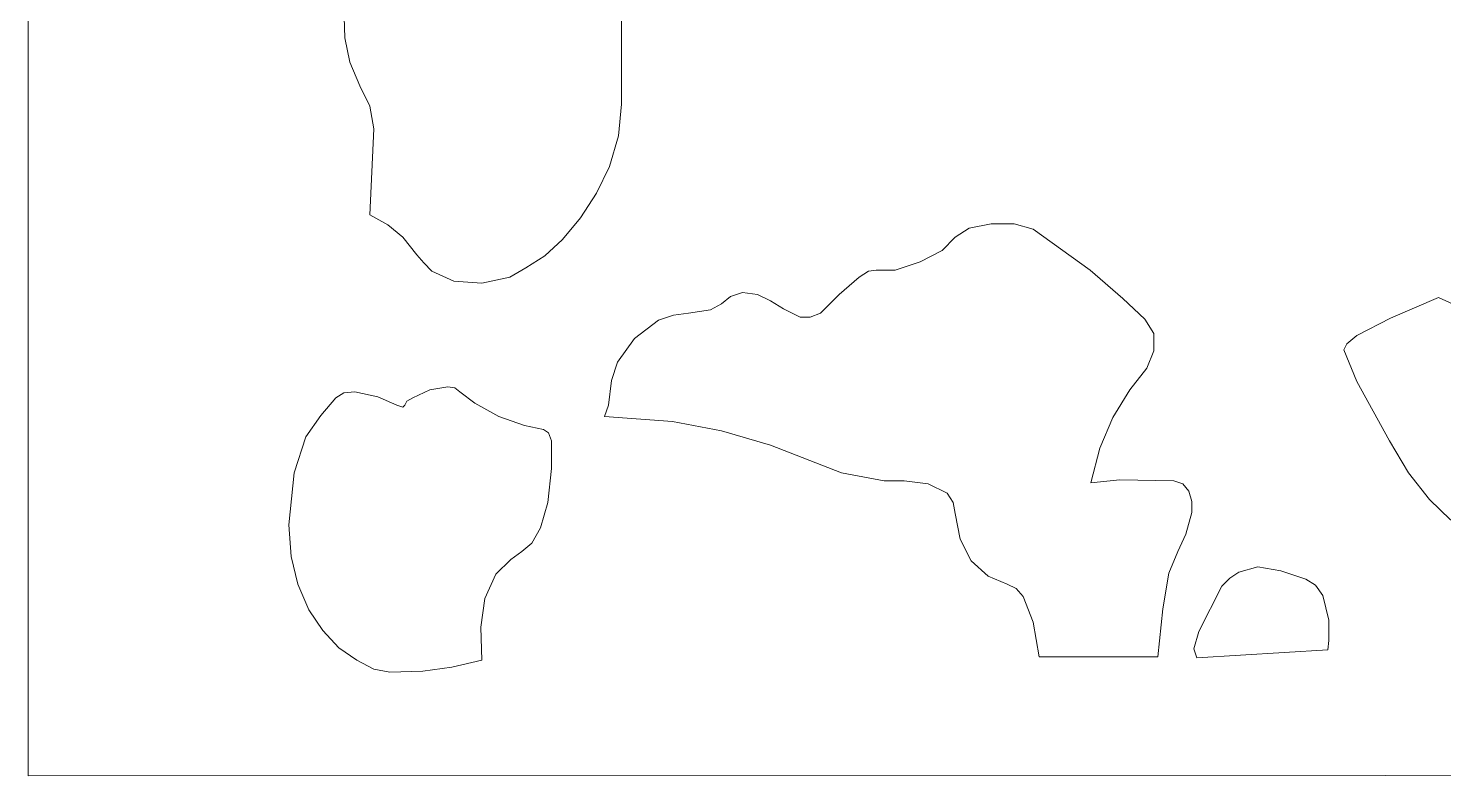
# Model space of a CAD drawing. Header units: centimetres. Extents: x 14.6 to 27.5, y -9.5 to 9.4.
# Drawn here: x 14.601 to 17.887, y -9.5 to -7.765 of the extents above; entities that cross this region are included whole.
import ezdxf

# ---------------------------------------------------------------- set-up
doc = ezdxf.new("R2010")
doc.units = ezdxf.units.CM
doc.header["$MEASUREMENT"] = 0
doc.layers.add('layer 1', color=7, linetype='Continuous')

msp = doc.modelspace()

# ---------------------------------------------------------------- linework, layer by layer
at = {"layer": 'layer 1', "color": 7, "lineweight": 9}
for points, knots in [([(20.90325, -9.49904), (20.90325, -9.49904), (14.60139, -9.50001), (14.60139, -9.50001), (14.60139, -9.50001), (14.60139, -9.50001), (14.60139, 9.40559), (14.60139, 9.40559), (14.60139, 9.40559), (14.60139, 9.40559), (20.90325, 9.40559), (20.90325, 9.40559), (20.90325, 9.40559), (20.90325, 9.40559), (20.90325, -9.49904), (20.90325, -9.49904)], [0, 0, 0, 0, 0.2, 0.2, 0.2, 0.2, 0.4, 0.4, 0.4, 0.4, 0.6, 0.6, 0.6, 0.6, 1, 1, 1, 1]), ([(15.39437, -8.19773), (15.39437, -8.19773), (15.43604, -8.22155), (15.43604, -8.22155), (15.43604, -8.22155), (15.43604, -8.22155), (15.4707, -8.25003), (15.4707, -8.25003), (15.4707, -8.25003), (15.4707, -8.25003), (15.50326, -8.29051), (15.50326, -8.29051), (15.50326, -8.29051), (15.50326, -8.29051), (15.51971, -8.30949), (15.51971, -8.30949), (15.51971, -8.30949), (15.51971, -8.30949), (15.53792, -8.32848), (15.53792, -8.32848), (15.53792, -8.32848), (15.53792, -8.32848), (15.58903, -8.3523), (15.58903, -8.3523), (15.58903, -8.3523), (15.58903, -8.3523), (15.65415, -8.35695), (15.65415, -8.35695), (15.65415, -8.35695), (15.65415, -8.35695), (15.71892, -8.34262), (15.71892, -8.34262), (15.71892, -8.34262), (15.71892, -8.34262), (15.75603, -8.32131), (15.75603, -8.32131), (15.75603, -8.32131), (15.75603, -8.32131), (15.80014, -8.29284), (15.80014, -8.29284), (15.80014, -8.29284), (15.80014, -8.29284), (15.84181, -8.25487), (15.84181, -8.25487), (15.84181, -8.25487), (15.84181, -8.25487), (15.88347, -8.20489), (15.88347, -8.20489), (15.88347, -8.20489), (15.88347, -8.20489), (15.92058, -8.14775), (15.92058, -8.14775), (15.92058, -8.14775), (15.92058, -8.14775), (15.95069, -8.08596), (15.95069, -8.08596), (15.95069, -8.08596), (15.95069, -8.08596), (15.97169, -8.01468), (15.97169, -8.01468), (15.97169, -8.01468), (15.97169, -8.01468), (15.9787, -7.94107), (15.9787, -7.94107), (15.9787, -7.94107), (15.9787, -7.94107), (15.9787, -7.61545), (15.9787, -7.61545), (15.9787, -7.61545), (15.9787, -7.61545), (15.96924, -7.54184), (15.96924, -7.54184), (15.96924, -7.54184), (15.96924, -7.54184), (15.94369, -7.46823), (15.94369, -7.46823), (15.94369, -7.46823), (15.94369, -7.46823), (15.92058, -7.43976), (15.92058, -7.43976), (15.92058, -7.43976), (15.92058, -7.43976), (15.89747, -7.41826), (15.89747, -7.41826), (15.89747, -7.41826), (15.89747, -7.41826), (15.86981, -7.41361), (15.86981, -7.41361), (15.86981, -7.41361), (15.86981, -7.41361), (15.83725, -7.42543), (15.83725, -7.42543), (15.83725, -7.42543), (15.83725, -7.42543), (15.76058, -7.47056), (15.76058, -7.47056), (15.76058, -7.47056), (15.76058, -7.47056), (15.68181, -7.49903), (15.68181, -7.49903), (15.68181, -7.49903), (15.68181, -7.49903), (15.60759, -7.50388), (15.60759, -7.50388), (15.60759, -7.50388), (15.60759, -7.50388), (15.57748, -7.49671), (15.57748, -7.49671), (15.57748, -7.49671), (15.57748, -7.49671), (15.55437, -7.48005), (15.55437, -7.48005), (15.55437, -7.48005), (15.55437, -7.48005), (15.52636, -7.46107), (15.52636, -7.46107), (15.52636, -7.46107), (15.52636, -7.46107), (15.49415, -7.44673), (15.49415, -7.44673), (15.49415, -7.44673), (15.49415, -7.44673), (15.41993, -7.43976), (15.41993, -7.43976), (15.41993, -7.43976), (15.41993, -7.43976), (15.38492, -7.44441), (15.38492, -7.44441), (15.38492, -7.44441), (15.38492, -7.44441), (15.35726, -7.45622), (15.35726, -7.45622), (15.35726, -7.45622), (15.35726, -7.45622), (15.33416, -7.47288), (15.33416, -7.47288), (15.33416, -7.47288), (15.33416, -7.47288), (15.32715, -7.49671), (15.32715, -7.49671), (15.32715, -7.49671), (15.32715, -7.49671), (15.33626, -7.78669), (15.33626, -7.78669), (15.33626, -7.78669), (15.33626, -7.78669), (15.34781, -7.84363), (15.34781, -7.84363), (15.34781, -7.84363), (15.34781, -7.84363), (15.37127, -7.89826), (15.37127, -7.89826), (15.37127, -7.89826), (15.37127, -7.89826), (15.39437, -7.94591), (15.39437, -7.94591), (15.39437, -7.94591), (15.39437, -7.94591), (15.40348, -7.99821), (15.40348, -7.99821), (15.40348, -7.99821), (15.40348, -7.99821), (15.39437, -8.19773), (15.39437, -8.19773)], [0, 0, 0, 0, 0.0238095, 0.0238095, 0.0238095, 0.0238095, 0.047619, 0.047619, 0.047619, 0.047619, 0.0714286, 0.0714286, 0.0714286, 0.0714286, 0.0952381, 0.0952381, 0.0952381, 0.0952381, 0.1190476, 0.1190476, 0.1190476, 0.1190476, 0.1428571, 0.1428571, 0.1428571, 0.1428571, 0.1666667, 0.1666667, 0.1666667, 0.1666667, 0.1904762, 0.1904762, 0.1904762, 0.1904762, 0.2142857, 0.2142857, 0.2142857, 0.2142857, 0.2380952, 0.2380952, 0.2380952, 0.2380952, 0.2619048, 0.2619048, 0.2619048, 0.2619048, 0.2857143, 0.2857143, 0.2857143, 0.2857143, 0.3095238, 0.3095238, 0.3095238, 0.3095238, 0.3333333, 0.3333333, 0.3333333, 0.3333333, 0.3571429, 0.3571429, 0.3571429, 0.3571429, 0.3809524, 0.3809524, 0.3809524, 0.3809524, 0.4047619, 0.4047619, 0.4047619, 0.4047619, 0.4285714, 0.4285714, 0.4285714, 0.4285714, 0.452381, 0.452381, 0.452381, 0.452381, 0.4761905, 0.4761905, 0.4761905, 0.4761905, 0.5, 0.5, 0.5, 0.5, 0.5238095, 0.5238095, 0.5238095, 0.5238095, 0.547619, 0.547619, 0.547619, 0.547619, 0.5714286, 0.5714286, 0.5714286, 0.5714286, 0.5952381, 0.5952381, 0.5952381, 0.5952381, 0.6190476, 0.6190476, 0.6190476, 0.6190476, 0.6428571, 0.6428571, 0.6428571, 0.6428571, 0.6666667, 0.6666667, 0.6666667, 0.6666667, 0.6904762, 0.6904762, 0.6904762, 0.6904762, 0.7142857, 0.7142857, 0.7142857, 0.7142857, 0.7380952, 0.7380952, 0.7380952, 0.7380952, 0.7619048, 0.7619048, 0.7619048, 0.7619048, 0.7857143, 0.7857143, 0.7857143, 0.7857143, 0.8095238, 0.8095238, 0.8095238, 0.8095238, 0.8333333, 0.8333333, 0.8333333, 0.8333333, 0.8571429, 0.8571429, 0.8571429, 0.8571429, 0.8809524, 0.8809524, 0.8809524, 0.8809524, 0.9047619, 0.9047619, 0.9047619, 0.9047619, 0.9285714, 0.9285714, 0.9285714, 0.9285714, 0.952381, 0.952381, 0.952381, 0.952381, 1, 1, 1, 1]), ([(15.93913, -8.66591), (15.93913, -8.66591), (16.09703, -8.67773), (16.09703, -8.67773), (16.09703, -8.67773), (16.09703, -8.67773), (16.21046, -8.69923), (16.21046, -8.69923), (16.21046, -8.69923), (16.21046, -8.69923), (16.32425, -8.73235), (16.32425, -8.73235), (16.32425, -8.73235), (16.32425, -8.73235), (16.4888, -8.79666), (16.4888, -8.79666), (16.4888, -8.79666), (16.4888, -8.79666), (16.58823, -8.81565), (16.58823, -8.81565), (16.58823, -8.81565), (16.58823, -8.81565), (16.63479, -8.81565), (16.63479, -8.81565), (16.63479, -8.81565), (16.63479, -8.81565), (16.69046, -8.82281), (16.69046, -8.82281), (16.69046, -8.82281), (16.69046, -8.82281), (16.73457, -8.84412), (16.73457, -8.84412), (16.73457, -8.84412), (16.73457, -8.84412), (16.74822, -8.86543), (16.74822, -8.86543), (16.74822, -8.86543), (16.74822, -8.86543), (16.75312, -8.89158), (16.75312, -8.89158), (16.75312, -8.89158), (16.75312, -8.89158), (16.76468, -8.95105), (16.76468, -8.95105), (16.76468, -8.95105), (16.76468, -8.95105), (16.79023, -9.00102), (16.79023, -9.00102), (16.79023, -9.00102), (16.79023, -9.00102), (16.82945, -9.03666), (16.82945, -9.03666), (16.82945, -9.03666), (16.82945, -9.03666), (16.87356, -9.05565), (16.87356, -9.05565), (16.87356, -9.05565), (16.87356, -9.05565), (16.89457, -9.06514), (16.89457, -9.06514), (16.89457, -9.06514), (16.89457, -9.06514), (16.91067, -9.08412), (16.91067, -9.08412), (16.91067, -9.08412), (16.91067, -9.08412), (16.93378, -9.14359), (16.93378, -9.14359), (16.93378, -9.14359), (16.93378, -9.14359), (16.94778, -9.22436), (16.94778, -9.22436), (16.94778, -9.22436), (16.94778, -9.22436), (17.22366, -9.22436), (17.22366, -9.22436), (17.22366, -9.22436), (17.22366, -9.22436), (17.23522, -9.1126), (17.23522, -9.1126), (17.23522, -9.1126), (17.23522, -9.1126), (17.24922, -9.0295), (17.24922, -9.0295), (17.24922, -9.0295), (17.24922, -9.0295), (17.27023, -8.97952), (17.27023, -8.97952), (17.27023, -8.97952), (17.27023, -8.97952), (17.28843, -8.93923), (17.28843, -8.93923), (17.28843, -8.93923), (17.28843, -8.93923), (17.30244, -8.88925), (17.30244, -8.88925), (17.30244, -8.88925), (17.30244, -8.88925), (17.30244, -8.8631), (17.30244, -8.8631), (17.30244, -8.8631), (17.30244, -8.8631), (17.29543, -8.83928), (17.29543, -8.83928), (17.29543, -8.83928), (17.29543, -8.83928), (17.28178, -8.82281), (17.28178, -8.82281), (17.28178, -8.82281), (17.28178, -8.82281), (17.26077, -8.81565), (17.26077, -8.81565), (17.26077, -8.81565), (17.26077, -8.81565), (17.13544, -8.81332), (17.13544, -8.81332), (17.13544, -8.81332), (17.13544, -8.81332), (17.06822, -8.82029), (17.06822, -8.82029), (17.06822, -8.82029), (17.06822, -8.82029), (17.08922, -8.73952), (17.08922, -8.73952), (17.08922, -8.73952), (17.08922, -8.73952), (17.11933, -8.66824), (17.11933, -8.66824), (17.11933, -8.66824), (17.11933, -8.66824), (17.15889, -8.60412), (17.15889, -8.60412), (17.15889, -8.60412), (17.15889, -8.60412), (17.1981, -8.55414), (17.1981, -8.55414), (17.1981, -8.55414), (17.1981, -8.55414), (17.21456, -8.51385), (17.21456, -8.51385), (17.21456, -8.51385), (17.21456, -8.51385), (17.21456, -8.47337), (17.21456, -8.47337), (17.21456, -8.47337), (17.21456, -8.47337), (17.19355, -8.44005), (17.19355, -8.44005), (17.19355, -8.44005), (17.19355, -8.44005), (17.14244, -8.39259), (17.14244, -8.39259), (17.14244, -8.39259), (17.14244, -8.39259), (17.06612, -8.32615), (17.06612, -8.32615), (17.06612, -8.32615), (17.06612, -8.32615), (16.93378, -8.23104), (16.93378, -8.23104), (16.93378, -8.23104), (16.93378, -8.23104), (16.88966, -8.21923), (16.88966, -8.21923), (16.88966, -8.21923), (16.88966, -8.21923), (16.83645, -8.21923), (16.83645, -8.21923), (16.83645, -8.21923), (16.83645, -8.21923), (16.78533, -8.22872), (16.78533, -8.22872), (16.78533, -8.22872), (16.78533, -8.22872), (16.75312, -8.25003), (16.75312, -8.25003), (16.75312, -8.25003), (16.75312, -8.25003), (16.72301, -8.28083), (16.72301, -8.28083), (16.72301, -8.28083), (16.72301, -8.28083), (16.6719, -8.30698), (16.6719, -8.30698), (16.6719, -8.30698), (16.6719, -8.30698), (16.61378, -8.32615), (16.61378, -8.32615), (16.61378, -8.32615), (16.61378, -8.32615), (16.57002, -8.32615), (16.57002, -8.32615), (16.57002, -8.32615), (16.57002, -8.32615), (16.55146, -8.32848), (16.55146, -8.32848), (16.55146, -8.32848), (16.55146, -8.32848), (16.53046, -8.34262), (16.53046, -8.34262), (16.53046, -8.34262), (16.53046, -8.34262), (16.48389, -8.3831), (16.48389, -8.3831), (16.48389, -8.3831), (16.48389, -8.3831), (16.44013, -8.42591), (16.44013, -8.42591), (16.44013, -8.42591), (16.44013, -8.42591), (16.41667, -8.4354), (16.41667, -8.4354), (16.41667, -8.4354), (16.41667, -8.4354), (16.39357, -8.4354), (16.39357, -8.4354), (16.39357, -8.4354), (16.39357, -8.4354), (16.35436, -8.41642), (16.35436, -8.41642), (16.35436, -8.41642), (16.35436, -8.41642), (16.32425, -8.39744), (16.32425, -8.39744), (16.32425, -8.39744), (16.32425, -8.39744), (16.29379, -8.3831), (16.29379, -8.3831), (16.29379, -8.3831), (16.29379, -8.3831), (16.25913, -8.37826), (16.25913, -8.37826), (16.25913, -8.37826), (16.25913, -8.37826), (16.23147, -8.38795), (16.23147, -8.38795), (16.23147, -8.38795), (16.23147, -8.38795), (16.21046, -8.40441), (16.21046, -8.40441), (16.21046, -8.40441), (16.21046, -8.40441), (16.18491, -8.41874), (16.18491, -8.41874), (16.18491, -8.41874), (16.18491, -8.41874), (16.13379, -8.42591), (16.13379, -8.42591), (16.13379, -8.42591), (16.13379, -8.42591), (16.09913, -8.43056), (16.09913, -8.43056), (16.09913, -8.43056), (16.09913, -8.43056), (16.06447, -8.44257), (16.06447, -8.44257), (16.06447, -8.44257), (16.06447, -8.44257), (16.0088, -8.48538), (16.0088, -8.48538), (16.0088, -8.48538), (16.0088, -8.48538), (15.96924, -8.54), (15.96924, -8.54), (15.96924, -8.54), (15.96924, -8.54), (15.95559, -8.58281), (15.95559, -8.58281), (15.95559, -8.58281), (15.95559, -8.58281), (15.94859, -8.63976), (15.94859, -8.63976), (15.94859, -8.63976), (15.94859, -8.63976), (15.93913, -8.66591), (15.93913, -8.66591)], [0, 0, 0, 0, 0.0142857, 0.0142857, 0.0142857, 0.0142857, 0.0285714, 0.0285714, 0.0285714, 0.0285714, 0.0428571, 0.0428571, 0.0428571, 0.0428571, 0.0571429, 0.0571429, 0.0571429, 0.0571429, 0.0714286, 0.0714286, 0.0714286, 0.0714286, 0.0857143, 0.0857143, 0.0857143, 0.0857143, 0.1, 0.1, 0.1, 0.1, 0.1142857, 0.1142857, 0.1142857, 0.1142857, 0.1285714, 0.1285714, 0.1285714, 0.1285714, 0.1428571, 0.1428571, 0.1428571, 0.1428571, 0.1571429, 0.1571429, 0.1571429, 0.1571429, 0.1714286, 0.1714286, 0.1714286, 0.1714286, 0.1857143, 0.1857143, 0.1857143, 0.1857143, 0.2, 0.2, 0.2, 0.2, 0.2142857, 0.2142857, 0.2142857, 0.2142857, 0.2285714, 0.2285714, 0.2285714, 0.2285714, 0.2428571, 0.2428571, 0.2428571, 0.2428571, 0.2571429, 0.2571429, 0.2571429, 0.2571429, 0.2714286, 0.2714286, 0.2714286, 0.2714286, 0.2857143, 0.2857143, 0.2857143, 0.2857143, 0.3, 0.3, 0.3, 0.3, 0.3142857, 0.3142857, 0.3142857, 0.3142857, 0.3285714, 0.3285714, 0.3285714, 0.3285714, 0.3428571, 0.3428571, 0.3428571, 0.3428571, 0.3571429, 0.3571429, 0.3571429, 0.3571429, 0.3714286, 0.3714286, 0.3714286, 0.3714286, 0.3857143, 0.3857143, 0.3857143, 0.3857143, 0.4, 0.4, 0.4, 0.4, 0.4142857, 0.4142857, 0.4142857, 0.4142857, 0.4285714, 0.4285714, 0.4285714, 0.4285714, 0.4428571, 0.4428571, 0.4428571, 0.4428571, 0.4571429, 0.4571429, 0.4571429, 0.4571429, 0.4714286, 0.4714286, 0.4714286, 0.4714286, 0.4857143, 0.4857143, 0.4857143, 0.4857143, 0.5, 0.5, 0.5, 0.5, 0.5142857, 0.5142857, 0.5142857, 0.5142857, 0.5285714, 0.5285714, 0.5285714, 0.5285714, 0.5428571, 0.5428571, 0.5428571, 0.5428571, 0.5571429, 0.5571429, 0.5571429, 0.5571429, 0.5714286, 0.5714286, 0.5714286, 0.5714286, 0.5857143, 0.5857143, 0.5857143, 0.5857143, 0.6, 0.6, 0.6, 0.6, 0.6142857, 0.6142857, 0.6142857, 0.6142857, 0.6285714, 0.6285714, 0.6285714, 0.6285714, 0.6428571, 0.6428571, 0.6428571, 0.6428571, 0.6571429, 0.6571429, 0.6571429, 0.6571429, 0.6714286, 0.6714286, 0.6714286, 0.6714286, 0.6857143, 0.6857143, 0.6857143, 0.6857143, 0.7, 0.7, 0.7, 0.7, 0.7142857, 0.7142857, 0.7142857, 0.7142857, 0.7285714, 0.7285714, 0.7285714, 0.7285714, 0.7428571, 0.7428571, 0.7428571, 0.7428571, 0.7571429, 0.7571429, 0.7571429, 0.7571429, 0.7714286, 0.7714286, 0.7714286, 0.7714286, 0.7857143, 0.7857143, 0.7857143, 0.7857143, 0.8, 0.8, 0.8, 0.8, 0.8142857, 0.8142857, 0.8142857, 0.8142857, 0.8285714, 0.8285714, 0.8285714, 0.8285714, 0.8428571, 0.8428571, 0.8428571, 0.8428571, 0.8571429, 0.8571429, 0.8571429, 0.8571429, 0.8714286, 0.8714286, 0.8714286, 0.8714286, 0.8857143, 0.8857143, 0.8857143, 0.8857143, 0.9, 0.9, 0.9, 0.9, 0.9142857, 0.9142857, 0.9142857, 0.9142857, 0.9285714, 0.9285714, 0.9285714, 0.9285714, 0.9428571, 0.9428571, 0.9428571, 0.9428571, 0.9571429, 0.9571429, 0.9571429, 0.9571429, 0.9714286, 0.9714286, 0.9714286, 0.9714286, 1, 1, 1, 1]), ([(17.65499, -8.51134), (17.65499, -8.51134), (17.6851, -8.58514), (17.6851, -8.58514), (17.6851, -8.58514), (17.6851, -8.58514), (17.76142, -8.72286), (17.76142, -8.72286), (17.76142, -8.72286), (17.76142, -8.72286), (17.80553, -8.79666), (17.80553, -8.79666), (17.80553, -8.79666), (17.80553, -8.79666), (17.8542, -8.85845), (17.8542, -8.85845), (17.8542, -8.85845), (17.8542, -8.85845), (17.90286, -8.90591), (17.90286, -8.90591), (17.90286, -8.90591), (17.90286, -8.90591), (17.94698, -8.92722), (17.94698, -8.92722), (17.94698, -8.92722), (17.94698, -8.92722), (18.06286, -8.94155), (18.06286, -8.94155), (18.06286, -8.94155), (18.06286, -8.94155), (18.13953, -8.9464), (18.13953, -8.9464), (18.13953, -8.9464), (18.13953, -8.9464), (18.22076, -8.93923), (18.22076, -8.93923), (18.22076, -8.93923), (18.22076, -8.93923), (18.30198, -8.92257), (18.30198, -8.92257), (18.30198, -8.92257), (18.30198, -8.92257), (18.37585, -8.8941), (18.37585, -8.8941), (18.37585, -8.8941), (18.37585, -8.8941), (18.44552, -8.84644), (18.44552, -8.84644), (18.44552, -8.84644), (18.44552, -8.84644), (18.47353, -8.81332), (18.47353, -8.81332), (18.47353, -8.81332), (18.47353, -8.81332), (18.49664, -8.77284), (18.49664, -8.77284), (18.49664, -8.77284), (18.49664, -8.77284), (18.5313, -8.69206), (18.5313, -8.69206), (18.5313, -8.69206), (18.5313, -8.69206), (18.54985, -8.61129), (18.54985, -8.61129), (18.54985, -8.61129), (18.54985, -8.61129), (18.5544, -8.53749), (18.5544, -8.53749), (18.5544, -8.53749), (18.5544, -8.53749), (18.54285, -8.47104), (18.54285, -8.47104), (18.54285, -8.47104), (18.54285, -8.47104), (18.51974, -8.42359), (18.51974, -8.42359), (18.51974, -8.42359), (18.51974, -8.42359), (18.50364, -8.40441), (18.50364, -8.40441), (18.50364, -8.40441), (18.50364, -8.40441), (18.48263, -8.39259), (18.48263, -8.39259), (18.48263, -8.39259), (18.48263, -8.39259), (18.43852, -8.3831), (18.43852, -8.3831), (18.43852, -8.3831), (18.43852, -8.3831), (18.38285, -8.40209), (18.38285, -8.40209), (18.38285, -8.40209), (18.38285, -8.40209), (18.24631, -8.48054), (18.24631, -8.48054), (18.24631, -8.48054), (18.24631, -8.48054), (18.21831, -8.4877), (18.21831, -8.4877), (18.21831, -8.4877), (18.21831, -8.4877), (18.18575, -8.47337), (18.18575, -8.47337), (18.18575, -8.47337), (18.18575, -8.47337), (18.11853, -8.43773), (18.11853, -8.43773), (18.11853, -8.43773), (18.11853, -8.43773), (18.09542, -8.43308), (18.09542, -8.43308), (18.09542, -8.43308), (18.09542, -8.43308), (18.08632, -8.43773), (18.08632, -8.43773), (18.08632, -8.43773), (18.08632, -8.43773), (18.07931, -8.44974), (18.07931, -8.44974), (18.07931, -8.44974), (18.07931, -8.44974), (18.06531, -8.45671), (18.06531, -8.45671), (18.06531, -8.45671), (18.06531, -8.45671), (18.03975, -8.45439), (18.03975, -8.45439), (18.03975, -8.45439), (18.03975, -8.45439), (17.97043, -8.43308), (17.97043, -8.43308), (17.97043, -8.43308), (17.97043, -8.43308), (17.8752, -8.39027), (17.8752, -8.39027), (17.8752, -8.39027), (17.8752, -8.39027), (17.76387, -8.43773), (17.76387, -8.43773), (17.76387, -8.43773), (17.76387, -8.43773), (17.6851, -8.47821), (17.6851, -8.47821), (17.6851, -8.47821), (17.6851, -8.47821), (17.66199, -8.49719), (17.66199, -8.49719), (17.66199, -8.49719), (17.66199, -8.49719), (17.65499, -8.51134), (17.65499, -8.51134)], [0, 0, 0, 0, 0.025641, 0.025641, 0.025641, 0.025641, 0.0512821, 0.0512821, 0.0512821, 0.0512821, 0.0769231, 0.0769231, 0.0769231, 0.0769231, 0.1025641, 0.1025641, 0.1025641, 0.1025641, 0.1282051, 0.1282051, 0.1282051, 0.1282051, 0.1538462, 0.1538462, 0.1538462, 0.1538462, 0.1794872, 0.1794872, 0.1794872, 0.1794872, 0.2051282, 0.2051282, 0.2051282, 0.2051282, 0.2307692, 0.2307692, 0.2307692, 0.2307692, 0.2564103, 0.2564103, 0.2564103, 0.2564103, 0.2820513, 0.2820513, 0.2820513, 0.2820513, 0.3076923, 0.3076923, 0.3076923, 0.3076923, 0.3333333, 0.3333333, 0.3333333, 0.3333333, 0.3589744, 0.3589744, 0.3589744, 0.3589744, 0.3846154, 0.3846154, 0.3846154, 0.3846154, 0.4102564, 0.4102564, 0.4102564, 0.4102564, 0.4358974, 0.4358974, 0.4358974, 0.4358974, 0.4615385, 0.4615385, 0.4615385, 0.4615385, 0.4871795, 0.4871795, 0.4871795, 0.4871795, 0.5128205, 0.5128205, 0.5128205, 0.5128205, 0.5384615, 0.5384615, 0.5384615, 0.5384615, 0.5641026, 0.5641026, 0.5641026, 0.5641026, 0.5897436, 0.5897436, 0.5897436, 0.5897436, 0.6153846, 0.6153846, 0.6153846, 0.6153846, 0.6410256, 0.6410256, 0.6410256, 0.6410256, 0.6666667, 0.6666667, 0.6666667, 0.6666667, 0.6923077, 0.6923077, 0.6923077, 0.6923077, 0.7179487, 0.7179487, 0.7179487, 0.7179487, 0.7435897, 0.7435897, 0.7435897, 0.7435897, 0.7692308, 0.7692308, 0.7692308, 0.7692308, 0.7948718, 0.7948718, 0.7948718, 0.7948718, 0.8205128, 0.8205128, 0.8205128, 0.8205128, 0.8461538, 0.8461538, 0.8461538, 0.8461538, 0.8717949, 0.8717949, 0.8717949, 0.8717949, 0.8974359, 0.8974359, 0.8974359, 0.8974359, 0.9230769, 0.9230769, 0.9230769, 0.9230769, 0.9487179, 0.9487179, 0.9487179, 0.9487179, 1, 1, 1, 1]), ([(15.65415, -9.23153), (15.65415, -9.23153), (15.6517, -9.1554), (15.6517, -9.1554), (15.6517, -9.1554), (15.6517, -9.1554), (15.6608, -9.08896), (15.6608, -9.08896), (15.6608, -9.08896), (15.6608, -9.08896), (15.68636, -9.03182), (15.68636, -9.03182), (15.68636, -9.03182), (15.68636, -9.03182), (15.72137, -8.9985), (15.72137, -8.9985), (15.72137, -8.9985), (15.72137, -8.9985), (15.74693, -8.97952), (15.74693, -8.97952), (15.74693, -8.97952), (15.74693, -8.97952), (15.77003, -8.96054), (15.77003, -8.96054), (15.77003, -8.96054), (15.77003, -8.96054), (15.79069, -8.9249), (15.79069, -8.9249), (15.79069, -8.9249), (15.79069, -8.9249), (15.80715, -8.86543), (15.80715, -8.86543), (15.80715, -8.86543), (15.80715, -8.86543), (15.81625, -8.78717), (15.81625, -8.78717), (15.81625, -8.78717), (15.81625, -8.78717), (15.81625, -8.72286), (15.81625, -8.72286), (15.81625, -8.72286), (15.81625, -8.72286), (15.80925, -8.70388), (15.80925, -8.70388), (15.80925, -8.70388), (15.80925, -8.70388), (15.79769, -8.69671), (15.79769, -8.69671), (15.79769, -8.69671), (15.79769, -8.69671), (15.75358, -8.68722), (15.75358, -8.68722), (15.75358, -8.68722), (15.75358, -8.68722), (15.69336, -8.66591), (15.69336, -8.66591), (15.69336, -8.66591), (15.69336, -8.66591), (15.6377, -8.63492), (15.6377, -8.63492), (15.6377, -8.63492), (15.6377, -8.63492), (15.60304, -8.60877), (15.60304, -8.60877), (15.60304, -8.60877), (15.60304, -8.60877), (15.59148, -8.59928), (15.59148, -8.59928), (15.59148, -8.59928), (15.59148, -8.59928), (15.57503, -8.59695), (15.57503, -8.59695), (15.57503, -8.59695), (15.57503, -8.59695), (15.53336, -8.60412), (15.53336, -8.60412), (15.53336, -8.60412), (15.53336, -8.60412), (15.49415, -8.6231), (15.49415, -8.6231), (15.49415, -8.6231), (15.49415, -8.6231), (15.48015, -8.63027), (15.48015, -8.63027), (15.48015, -8.63027), (15.48015, -8.63027), (15.4756, -8.63976), (15.4756, -8.63976), (15.4756, -8.63976), (15.4756, -8.63976), (15.4707, -8.64441), (15.4707, -8.64441), (15.4707, -8.64441), (15.4707, -8.64441), (15.45704, -8.63976), (15.45704, -8.63976), (15.45704, -8.63976), (15.45704, -8.63976), (15.41293, -8.62078), (15.41293, -8.62078), (15.41293, -8.62078), (15.41293, -8.62078), (15.35971, -8.60877), (15.35971, -8.60877), (15.35971, -8.60877), (15.35971, -8.60877), (15.33416, -8.61129), (15.33416, -8.61129), (15.33416, -8.61129), (15.33416, -8.61129), (15.3156, -8.6231), (15.3156, -8.6231), (15.3156, -8.6231), (15.3156, -8.6231), (15.28059, -8.66359), (15.28059, -8.66359), (15.28059, -8.66359), (15.28059, -8.66359), (15.24593, -8.71337), (15.24593, -8.71337), (15.24593, -8.71337), (15.24593, -8.71337), (15.21827, -8.79666), (15.21827, -8.79666), (15.21827, -8.79666), (15.21827, -8.79666), (15.20637, -8.91773), (15.20637, -8.91773), (15.20637, -8.91773), (15.20637, -8.91773), (15.21127, -8.99153), (15.21127, -8.99153), (15.21127, -8.99153), (15.21127, -8.99153), (15.22737, -9.05565), (15.22737, -9.05565), (15.22737, -9.05565), (15.22737, -9.05565), (15.25293, -9.11511), (15.25293, -9.11511), (15.25293, -9.11511), (15.25293, -9.11511), (15.28549, -9.16257), (15.28549, -9.16257), (15.28549, -9.16257), (15.28549, -9.16257), (15.3226, -9.20286), (15.3226, -9.20286), (15.3226, -9.20286), (15.3226, -9.20286), (15.36427, -9.23153), (15.36427, -9.23153), (15.36427, -9.23153), (15.36427, -9.23153), (15.40348, -9.25284), (15.40348, -9.25284), (15.40348, -9.25284), (15.40348, -9.25284), (15.44059, -9.26), (15.44059, -9.26), (15.44059, -9.26), (15.44059, -9.26), (15.51726, -9.25768), (15.51726, -9.25768), (15.51726, -9.25768), (15.51726, -9.25768), (15.58448, -9.24819), (15.58448, -9.24819), (15.58448, -9.24819), (15.58448, -9.24819), (15.65415, -9.23153), (15.65415, -9.23153)], [0, 0, 0, 0, 0.0227273, 0.0227273, 0.0227273, 0.0227273, 0.0454545, 0.0454545, 0.0454545, 0.0454545, 0.0681818, 0.0681818, 0.0681818, 0.0681818, 0.0909091, 0.0909091, 0.0909091, 0.0909091, 0.1136364, 0.1136364, 0.1136364, 0.1136364, 0.1363636, 0.1363636, 0.1363636, 0.1363636, 0.1590909, 0.1590909, 0.1590909, 0.1590909, 0.1818182, 0.1818182, 0.1818182, 0.1818182, 0.2045455, 0.2045455, 0.2045455, 0.2045455, 0.2272727, 0.2272727, 0.2272727, 0.2272727, 0.25, 0.25, 0.25, 0.25, 0.2727273, 0.2727273, 0.2727273, 0.2727273, 0.2954545, 0.2954545, 0.2954545, 0.2954545, 0.3181818, 0.3181818, 0.3181818, 0.3181818, 0.3409091, 0.3409091, 0.3409091, 0.3409091, 0.3636364, 0.3636364, 0.3636364, 0.3636364, 0.3863636, 0.3863636, 0.3863636, 0.3863636, 0.4090909, 0.4090909, 0.4090909, 0.4090909, 0.4318182, 0.4318182, 0.4318182, 0.4318182, 0.4545455, 0.4545455, 0.4545455, 0.4545455, 0.4772727, 0.4772727, 0.4772727, 0.4772727, 0.5, 0.5, 0.5, 0.5, 0.5227273, 0.5227273, 0.5227273, 0.5227273, 0.5454545, 0.5454545, 0.5454545, 0.5454545, 0.5681818, 0.5681818, 0.5681818, 0.5681818, 0.5909091, 0.5909091, 0.5909091, 0.5909091, 0.6136364, 0.6136364, 0.6136364, 0.6136364, 0.6363636, 0.6363636, 0.6363636, 0.6363636, 0.6590909, 0.6590909, 0.6590909, 0.6590909, 0.6818182, 0.6818182, 0.6818182, 0.6818182, 0.7045455, 0.7045455, 0.7045455, 0.7045455, 0.7272727, 0.7272727, 0.7272727, 0.7272727, 0.75, 0.75, 0.75, 0.75, 0.7727273, 0.7727273, 0.7727273, 0.7727273, 0.7954545, 0.7954545, 0.7954545, 0.7954545, 0.8181818, 0.8181818, 0.8181818, 0.8181818, 0.8409091, 0.8409091, 0.8409091, 0.8409091, 0.8636364, 0.8636364, 0.8636364, 0.8636364, 0.8863636, 0.8863636, 0.8863636, 0.8863636, 0.9090909, 0.9090909, 0.9090909, 0.9090909, 0.9318182, 0.9318182, 0.9318182, 0.9318182, 0.9545455, 0.9545455, 0.9545455, 0.9545455, 1, 1, 1, 1]), ([(17.31399, -9.22669), (17.31399, -9.22669), (17.61788, -9.2077), (17.61788, -9.2077), (17.61788, -9.2077), (17.61788, -9.2077), (17.62033, -9.1864), (17.62033, -9.1864), (17.62033, -9.1864), (17.62033, -9.1864), (17.62033, -9.13875), (17.62033, -9.13875), (17.62033, -9.13875), (17.62033, -9.13875), (17.60633, -9.0818), (17.60633, -9.0818), (17.60633, -9.0818), (17.60633, -9.0818), (17.58987, -9.05797), (17.58987, -9.05797), (17.58987, -9.05797), (17.58987, -9.05797), (17.56676, -9.04383), (17.56676, -9.04383), (17.56676, -9.04383), (17.56676, -9.04383), (17.509, -9.02465), (17.509, -9.02465), (17.509, -9.02465), (17.509, -9.02465), (17.45543, -9.01516), (17.45543, -9.01516), (17.45543, -9.01516), (17.45543, -9.01516), (17.41132, -9.02717), (17.41132, -9.02717), (17.41132, -9.02717), (17.41132, -9.02717), (17.39066, -9.04131), (17.39066, -9.04131), (17.39066, -9.04131), (17.39066, -9.04131), (17.37211, -9.0603), (17.37211, -9.0603), (17.37211, -9.0603), (17.37211, -9.0603), (17.31889, -9.1649), (17.31889, -9.1649), (17.31889, -9.1649), (17.31889, -9.1649), (17.30699, -9.20538), (17.30699, -9.20538), (17.30699, -9.20538), (17.30699, -9.20538), (17.31399, -9.22669), (17.31399, -9.22669)], [0, 0, 0, 0, 0.0666667, 0.0666667, 0.0666667, 0.0666667, 0.1333333, 0.1333333, 0.1333333, 0.1333333, 0.2, 0.2, 0.2, 0.2, 0.2666667, 0.2666667, 0.2666667, 0.2666667, 0.3333333, 0.3333333, 0.3333333, 0.3333333, 0.4, 0.4, 0.4, 0.4, 0.4666667, 0.4666667, 0.4666667, 0.4666667, 0.5333333, 0.5333333, 0.5333333, 0.5333333, 0.6, 0.6, 0.6, 0.6, 0.6666667, 0.6666667, 0.6666667, 0.6666667, 0.7333333, 0.7333333, 0.7333333, 0.7333333, 0.8, 0.8, 0.8, 0.8, 0.8666667, 0.8666667, 0.8666667, 0.8666667, 1, 1, 1, 1])]:
    msp.add_open_spline(points, degree=3, knots=knots, dxfattribs=at)

doc.saveas('drawing.dxf')
